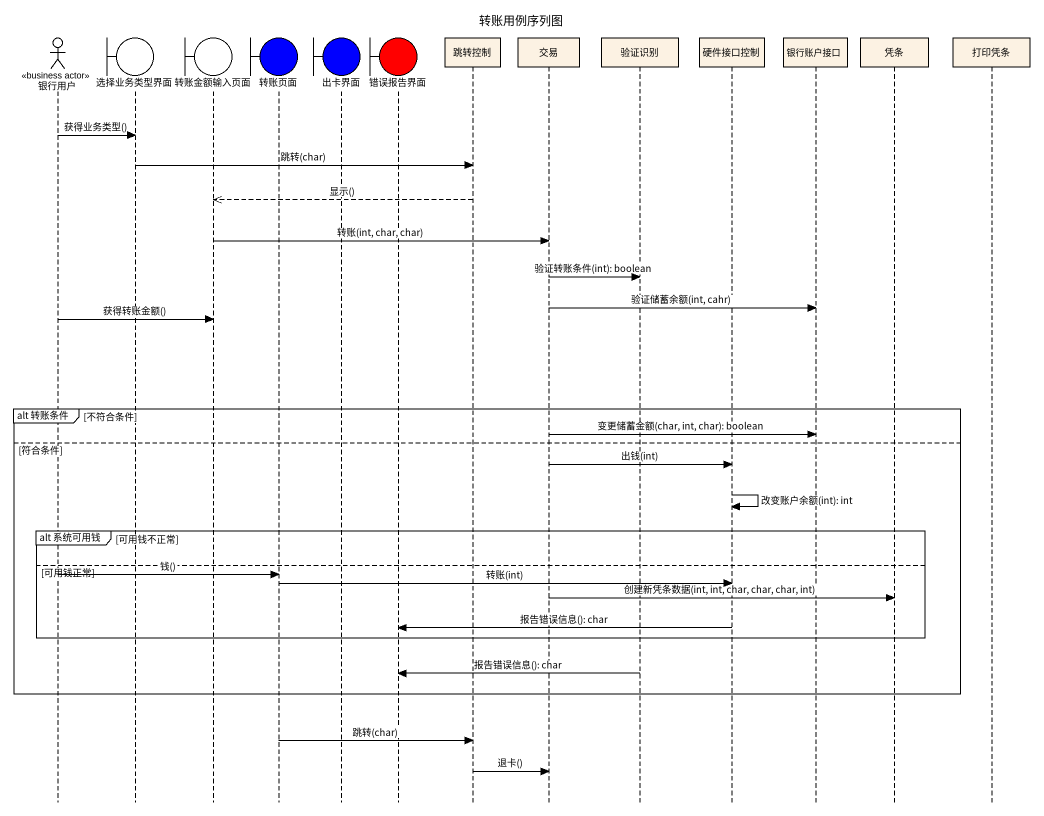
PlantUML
@startuml
title 转账用例序列图
hide footbox
actor 银行用户 <<business actor>>
boundary 选择业务类型界面
boundary 转账金额输入页面
boundary 转账页面 #0000FF
boundary 出卡界面 #0000FF
boundary 错误报告界面 #FF0000
participant 跳转控制
participant 交易
participant 验证识别
participant 硬件接口控制
participant 银行账户接口
participant 凭条
participant 打印凭条

银行用户 -> 选择业务类型界面 : 获得业务类型()
选择业务类型界面 -> 跳转控制 : 跳转(char)
跳转控制 -->> 转账金额输入页面 : 显示()
转账金额输入页面 -> 交易 : 转账(int, char, char)
交易 -> 验证识别 : 验证转账条件(int): boolean
交易 -> 银行账户接口 : 验证储蓄余额(int, cahr)
银行用户 -> 转账金额输入页面 : 获得转账金额()
group alt 转账条件 [不符合条件]
  交易 -> 银行账户接口 : 变更储蓄金额(char, int, char): boolean
else 符合条件
  交易 -> 硬件接口控制 : 出钱(int)
  硬件接口控制 -> 硬件接口控制 : 改变账户余额(int): int
  group alt 系统可用钱 [可用钱不正常]
  else 可用钱正常
    银行用户 -> 转账页面 : 钱()
    转账页面 -> 硬件接口控制 : 转账(int)
    交易 -> 凭条 : 创建新凭条数据(int, int, char, char, char, int)
    硬件接口控制 -> 错误报告界面 : 报告错误信息(): char
  end
  验证识别 -> 错误报告界面 : 报告错误信息(): char
end
转账页面 -> 跳转控制 : 跳转(char)
跳转控制 -> 交易 : 退卡()
@enduml
